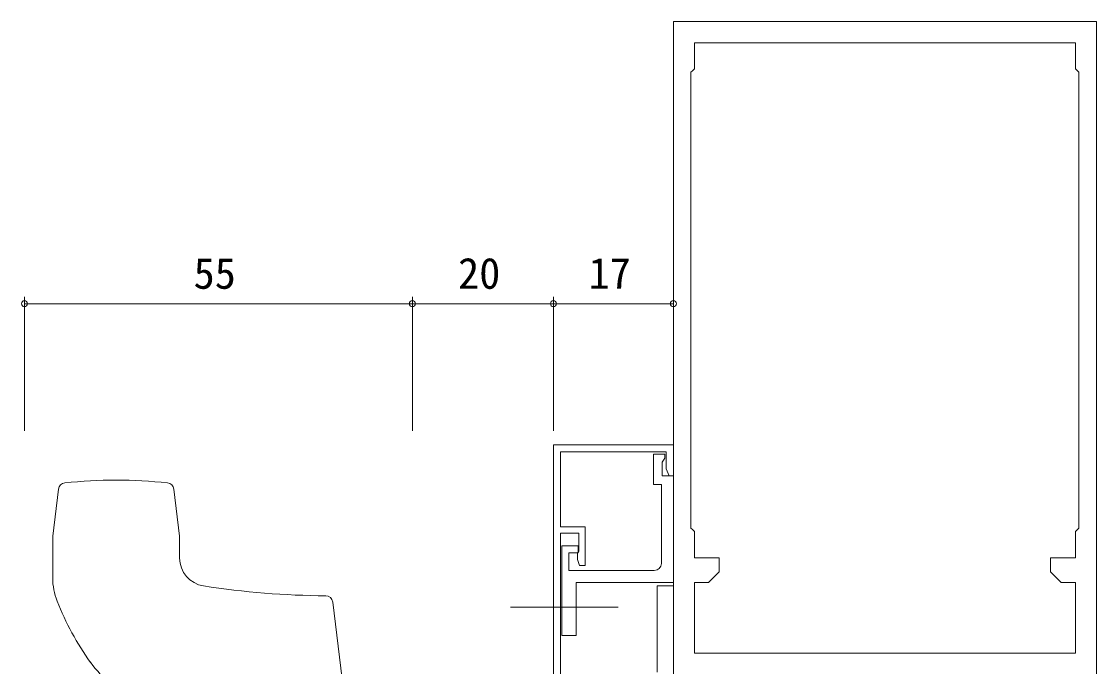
# Model space of a CAD drawing. Units: millimetres, scale not verified. Extents: x -567 to 567, y -403 to 403.
# Drawn here: x 234.8 to 387.3, y -86.9 to 4.5 of the extents above; entities that cross this region are included whole.
import ezdxf
from ezdxf.enums import TextEntityAlignment as Align

# ---------------------------------------------------------------- set-up
doc = ezdxf.new("R2010")
doc.units = ezdxf.units.MM
doc.header["$LTSCALE"] = 2
doc.linetypes.add('CHAIN2', pattern=[12, 9, -1, 1, -1])
for name, color, linetype, lineweight in [('0-2_YKK_ZWAK', 4, 'Continuous', 9), ('0-4_YKK_12', 6, 'Continuous', 9), ('0-5_YKK_13', 7, 'Continuous', 9)]:
    doc.layers.add(name, color=color, linetype=linetype, lineweight=lineweight)
doc.styles.add('ＭＳ ゴシック', font='')
doc.styles.get('ＭＳ ゴシック').set_extended_font_data('MS Gothic')

msp = doc.modelspace()

# ---------------------------------------------------------------- linework, layer by layer
at = {"layer": '0-2_YKK_ZWAK'}
for p, q in [((239.281, -68.419), (240.101, -61.747)), ((256.447, -61.747), (257.267, -68.419)), ((239.274, -68.541), (239.274, -74.327)), ((257.274, -68.541), (257.274, -71.522)), ((278.975, -77.754), (281.274, -96.48))]:
    msp.add_line(p, q, dxfattribs=at)
at = {"layer": '0-2_YKK_ZWAK', "linetype": 'CHAIN2'}
msp.add_line((319.474, -78.48), (304.174, -78.48), dxfattribs=at)
at = {"layer": '0-2_YKK_ZWAK'}
msp.add_lwpolyline([(324.974, -87.68), (324.974, -75.48), (327.274, -75.48), (327.274, -88.18)], dxfattribs=at)
for centre, radius, start, end in [((241.093, -61.869), 1, 96.19895, 173), ((248.274, -127.98), 67.5, 83.80105, 96.19895), ((255.455, -61.869), 1, 7, 83.80105), ((240.274, -68.541), 1, 173, 180), ((256.274, -68.541), 1, 0, 7), ((261.274, -71.522), 4, 180, 261.22235), ((248.274, -74.327), 9, 180, 201.48501), ((278.976, 43.12), 120, 261.22235, 269.52958), ((277.12, -62.973), 40, 201.48501, 215.67719), ((277.982, -77.876), 1, 7, 89.52958), ((256.812, -77.553), 15, 215.67719, 248.89946)]:
    msp.add_arc(centre, radius, start, end, dxfattribs=at)
at = {"layer": '0-4_YKK_12'}
for p, q in [((235.274, -53.48), (235.274, -34.48)), ((290.274, -53.48), (290.274, -34.48)), ((290.274, -53.48), (290.274, -34.48)), ((310.274, -53.48), (310.274, -34.48)), ((310.274, -53.48), (310.274, -34.48)), ((327.274, -53.48), (327.274, -34.48)), ((235.274, -35.48), (290.274, -35.48)), ((290.274, -35.48), (310.274, -35.48)), ((310.274, -35.48), (327.274, -35.48))]:
    msp.add_line(p, q, dxfattribs=at)
for centre in [(235.274, -35.48), (290.274, -35.48), (290.274, -35.48), (310.274, -35.48), (310.274, -35.48), (327.274, -35.48)]:
    msp.add_circle(centre, 0.425, dxfattribs=at)
at = {"layer": '0-5_YKK_13'}
msp.add_line((384.774, -2.68), (384.774, -67.28), dxfattribs=at)
for points in [[(328.427, -90.48), (327.274, -90.48), (327.274, 4.52), (387.274, 4.52)], [(387.274, 4.52), (387.274, -90.48), (386.121, -90.48)], [(325.574, -72.28), (325.574, -61.08), (324.474, -61.08), (324.474, -56.78), (326.074, -56.78), (326.074, -57.38), (325.874, -57.663), (325.674, -57.946), (325.674, -59.88), (327.274, -59.88)], [(327.274, -59.88), (327.274, -74.98), (313.474, -74.98), (313.474, -82.48), (311.474, -82.48), (311.474, -69.78), (313.774, -69.78), (313.774, -70.78), (312.474, -70.78), (312.474, -73.28), (324.574, -73.28)]]:
    msp.add_lwpolyline(points, dxfattribs=at)
for points in [[(384.774, -2.68), (384.774, -67.28), (384.574, -67.48), (384.274, -67.78), (384.274, -71.48), (380.774, -71.48), (380.774, -73.48), (382.274, -74.98), (384.274, -74.98), (384.274, -84.98), (330.274, -84.98), (330.274, -74.98), (332.274, -74.98), (333.774, -73.48), (333.774, -71.48), (330.274, -71.48), (330.274, -67.78), (329.974, -67.48), (329.774, -67.28), (329.774, -2.68), (329.974, -2.48), (330.274, -2.18), (330.274, 1.52), (384.274, 1.52), (384.274, -2.18), (384.574, -2.48)], [(310.274, -55.48), (310.274, -90.28), (314.774, -90.28), (314.774, -89.28), (311.274, -89.28), (311.274, -67.98), (313.874, -67.98), (313.874, -70.57), (313.677, -70.852), (313.677, -71.745), (313.98, -72.58), (314.774, -72.58), (314.774, -67.08), (311.274, -67.08), (311.274, -56.48), (326.274, -56.48), (326.274, -58.88), (326.674, -59.88), (327.274, -59.88), (327.274, -55.48)]]:
    msp.add_lwpolyline(points, close=True, dxfattribs=at)
msp.add_arc((324.574, -72.28), 1, 270.00001, 359.99999, dxfattribs=at)

# ---------------------------------------------------------------- texts
at = {"layer": '0-4_YKK_12', "style": 'ＭＳ ゴシック'}
for s, p in [('55', (259.254, -34.68)), ('20', (296.754, -34.68)), ('17', (315.254, -34.68))]:
    msp.add_text(s, height=4.399, dxfattribs=at).set_placement(p, align=Align.BOTTOM_LEFT)

doc.saveas('drawing.dxf')
